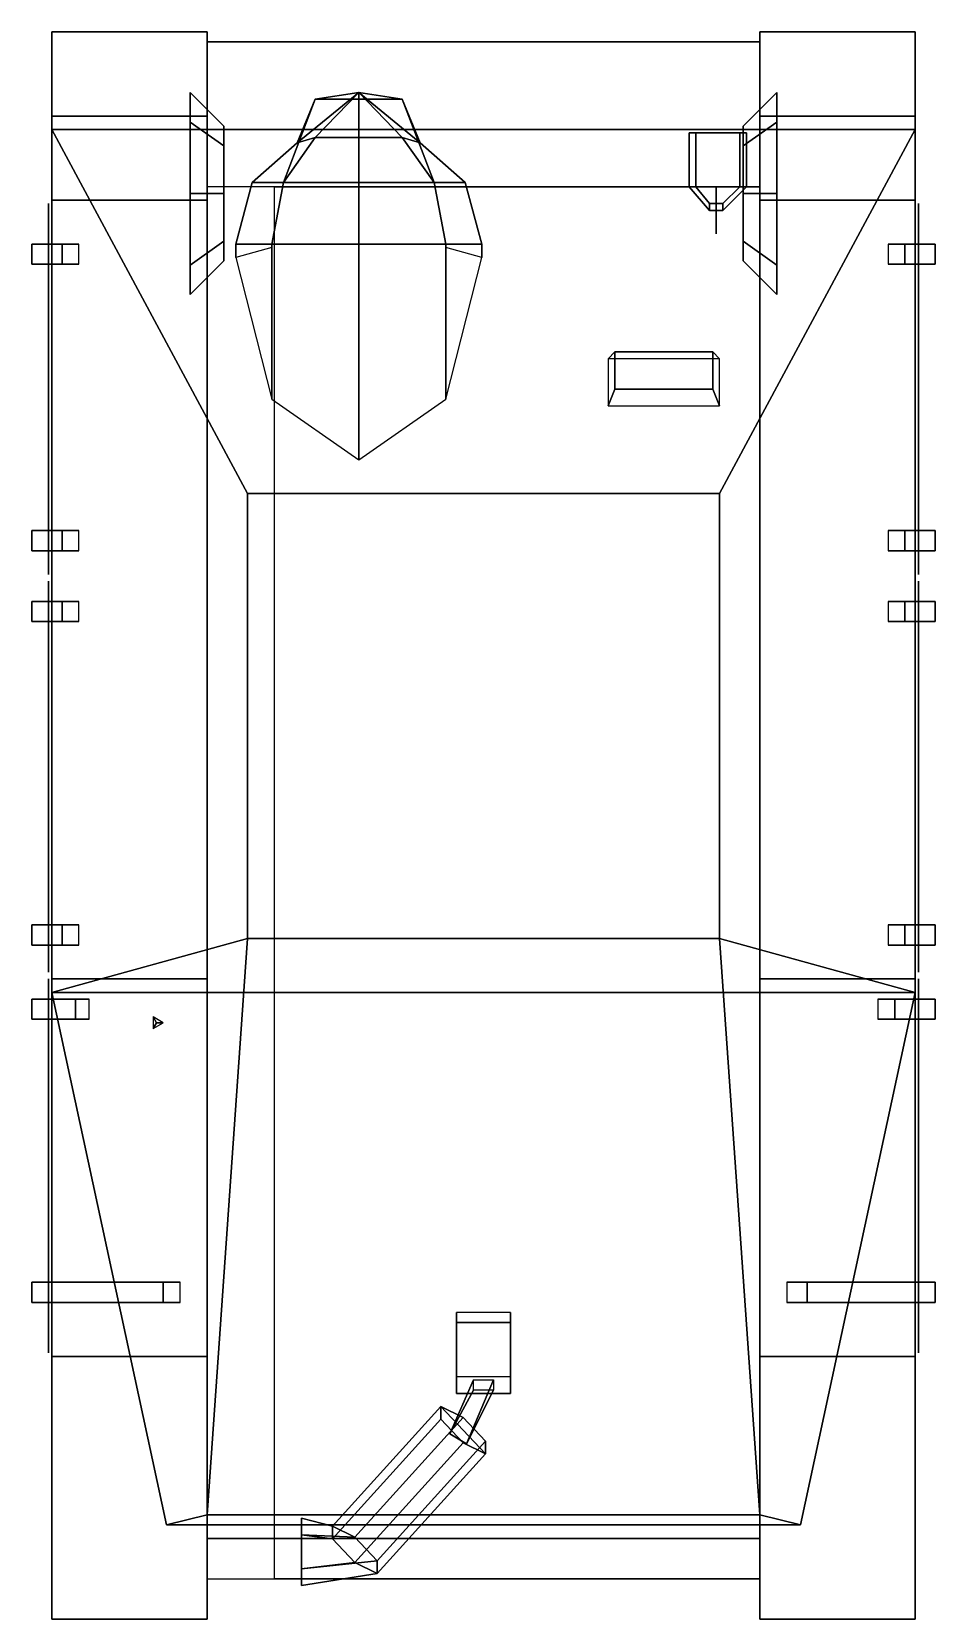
# Model space of a CAD drawing. Extents: x -1.34 to 1.34, y -2.32 to 2.39.
import ezdxf

# ---------------------------------------------------------------- set-up
doc = ezdxf.new("R2010")
doc.units = 0
doc.layers.get('0').update_dxf_attribs({"linetype": 'CONTINUOUS'})
doc.layers.add('MUDGUARD', color=6, linetype='CONTINUOUS')

msp = doc.modelspace()

# ---------------------------------------------------------------- linework, layer by layer
for points in [[(0.82, 2.36, 0.98), (0.82, 1.93, 0.42), (-0.82, 1.93, 0.42), (-0.82, 2.36, 0.98)], [(-0.82, 2.36, 0.98), (-0.82, 1.93, 0.42), (-0.82, -2.2, 0.42), (-0.82, -2.08, 0.98)], [(0.82, 2.1, 1.15), (0.82, 2.36, 0.98), (-0.82, 2.36, 0.98), (-0.82, 2.1, 1.15)], [(-0.82, 2.1, 1.15), (-0.82, 2.36, 0.98), (-0.82, -2.08, 0.98), (-0.82, -2.04, 1.15)], [(0.82, -2.08, 0.98), (0.82, -2.2, 0.42), (0.82, 1.93, 0.42), (0.82, 2.36, 0.98)], [(0.82, -2.04, 1.15), (0.82, -2.08, 0.98), (0.82, 2.36, 0.98), (0.82, 2.1, 1.15)], [(-0.87, 1.91, 0.96), (-0.87, 2.1221, 0.8721), (-0.87, 2.21, 0.66), (-0.87, 1.6979, 0.8721)], [(-0.87, 1.6979, 0.8721), (-0.87, 2.21, 0.66), (-0.87, 2.1221, 0.4479), (-0.87, 1.61, 0.66)], [(-0.87, 2.1221, 0.4479), (-0.87, 2.21, 0.66), (-0.77, 2.11, 0.66), (-0.77, 2.0514, 0.5186)], [(-0.87, 2.21, 0.66), (-0.87, 2.1221, 0.8721), (-0.77, 2.0514, 0.8014), (-0.77, 2.11, 0.66)], [(-0.499, 2.19, 1.26), (-0.5935, 1.9425, 1.26), (-0.6861, 1.9425, 1.37), (-0.5525, 2.06, 1.37)], [(-0.37, 2.19, 1.26), (-0.37, 1.9425, 1.26), (-0.5935, 1.9425, 1.26), (-0.499, 2.19, 1.26)], [(-0.37, 2.21, 1.37), (-0.499, 2.19, 1.26), (-0.5525, 2.06, 1.37), (-0.37, 2.21, 1.37)], [(-0.37, 2.21, 1.37), (-0.5525, 2.06, 1.37), (-0.499, 2.0761, 1.499), (-0.37, 2.21, 1.37)], [(-0.37, 2.21, 1.37), (-0.37, 2.19, 1.26), (-0.499, 2.19, 1.26), (-0.37, 2.21, 1.37)], [(-0.37, 2.21, 1.37), (-0.499, 2.0761, 1.499), (-0.37, 2.0761, 1.5525), (-0.37, 2.21, 1.37)], [(-0.37, 2.21, 1.37), (-0.1875, 2.06, 1.37), (-0.241, 2.19, 1.26), (-0.37, 2.21, 1.37)], [(-0.37, 2.21, 1.37), (-0.241, 2.19, 1.26), (-0.37, 2.19, 1.26), (-0.37, 2.21, 1.37)], [(-0.37, 2.21, 1.37), (-0.37, 2.0761, 1.5525), (-0.241, 2.0761, 1.499), (-0.37, 2.21, 1.37)], [(-0.37, 2.21, 1.37), (-0.241, 2.0761, 1.499), (-0.1875, 2.06, 1.37), (-0.37, 2.21, 1.37)], [(-0.241, 2.19, 1.26), (-0.1465, 1.9425, 1.26), (-0.37, 1.9425, 1.26), (-0.37, 2.19, 1.26)], [(-0.1875, 2.06, 1.37), (-0.0539, 1.9425, 1.37), (-0.1465, 1.9425, 1.26), (-0.241, 2.19, 1.26)], [(0.87, 2.1221, 0.8721), (0.87, 2.21, 0.66), (0.77, 2.11, 0.66), (0.77, 2.0514, 0.8014)], [(0.87, 2.21, 0.66), (0.87, 2.1221, 0.4479), (0.77, 2.0514, 0.5186), (0.77, 2.11, 0.66)], [(0.87, 2.21, 0.66), (0.87, 1.6979, 0.4479), (0.87, 1.91, 0.36), (0.87, 2.1221, 0.4479)], [(0.87, 2.1221, 0.8721), (0.87, 1.61, 0.66), (0.87, 1.6979, 0.4479), (0.87, 2.21, 0.66)], [(-0.87, 2.1221, 0.8721), (-0.87, 1.91, 0.96), (-0.77, 1.91, 0.86), (-0.77, 2.0514, 0.8014)], [(-0.87, 1.61, 0.66), (-0.87, 2.1221, 0.4479), (-0.87, 1.91, 0.36), (-0.87, 1.6979, 0.4479)], [(-0.87, 1.91, 0.36), (-0.87, 2.1221, 0.4479), (-0.77, 2.0514, 0.5186), (-0.77, 1.91, 0.46)], [(0.87, 1.91, 0.96), (0.87, 2.1221, 0.8721), (0.77, 2.0514, 0.8014), (0.77, 1.91, 0.86)], [(0.87, 2.1221, 0.4479), (0.87, 1.91, 0.36), (0.77, 1.91, 0.46), (0.77, 2.0514, 0.5186)], [(0.87, 1.91, 0.96), (0.87, 1.6979, 0.8721), (0.87, 1.61, 0.66), (0.87, 2.1221, 0.8721)], [(-0.7, 1.02, 1.8), (-1.28, 2.1, 1.15), (-1.28, -0.46, 1.15), (-0.7, -0.3, 1.8)], [(-1.28, 2.1, 1.15), (1.28, 2.1, 1.15), (1.28, -0.46, 1.15), (-1.28, -0.46, 1.15)], [(0.7, 1.02, 1.8), (1.28, 2.1, 1.15), (-1.28, 2.1, 1.15), (-0.7, 1.02, 1.8)], [(-0.77, 1.91, 0.46), (-0.77, 2.0514, 0.5186), (-0.77, 2.11, 0.66), (-0.77, 1.7686, 0.5186)], [(-0.5525, 2.06, 1.37), (-0.6861, 1.9425, 1.37), (-0.5935, 1.9425, 1.5935), (-0.499, 2.0761, 1.499)], [(-0.499, 2.0761, 1.499), (-0.5935, 1.9425, 1.5935), (-0.37, 1.9425, 1.6861), (-0.37, 2.0761, 1.5525)], [(-0.37, 2.0761, 1.5525), (-0.37, 1.9425, 1.6861), (-0.1465, 1.9425, 1.5935), (-0.241, 2.0761, 1.499)], [(-0.241, 2.0761, 1.499), (-0.1465, 1.9425, 1.5935), (-0.0539, 1.9425, 1.37), (-0.1875, 2.06, 1.37)], [(0.61, 2.09, 1.36), (0.78, 2.09, 1.36), (0.76, 2.09, 1.3), (0.63, 2.09, 1.3)], [(0.63, 2.09, 1.3), (0.63, 1.93, 1.3), (0.61, 1.93, 1.36), (0.61, 2.09, 1.36)], [(0.63, 2.09, 1.42), (0.76, 2.09, 1.42), (0.78, 2.09, 1.36), (0.61, 2.09, 1.36)], [(0.61, 2.09, 1.36), (0.61, 1.93, 1.36), (0.63, 1.93, 1.42), (0.63, 2.09, 1.42)], [(0.76, 2.09, 1.3), (0.76, 1.93, 1.3), (0.63, 1.93, 1.3), (0.63, 2.09, 1.3)], [(0.63, 1.93, 1.42), (0.76, 1.93, 1.42), (0.76, 2.09, 1.42), (0.63, 2.09, 1.42)], [(0.7, -0.3, 1.8), (1.28, -0.46, 1.15), (1.28, 2.1, 1.15), (0.7, 1.02, 1.8)], [(0.78, 2.09, 1.36), (0.78, 1.93, 1.36), (0.76, 1.93, 1.3), (0.76, 2.09, 1.3)], [(0.76, 2.09, 1.42), (0.76, 1.93, 1.42), (0.78, 1.93, 1.36), (0.78, 2.09, 1.36)], [(0.77, 2.0514, 0.5186), (0.77, 1.91, 0.46), (0.77, 1.7686, 0.5186), (0.77, 2.11, 0.66)], [(-0.5935, 1.9425, 1.26), (-0.6281, 1.76, 1.26), (-0.735, 1.76, 1.37), (-0.6861, 1.9425, 1.37)], [(-0.6861, 1.9425, 1.37), (-0.735, 1.76, 1.37), (-0.6281, 1.76, 1.6281), (-0.5935, 1.9425, 1.5935)], [(-0.37, 1.9425, 1.26), (-0.37, 1.76, 1.26), (-0.6281, 1.76, 1.26), (-0.5935, 1.9425, 1.26)], [(-0.5935, 1.9425, 1.5935), (-0.6281, 1.76, 1.6281), (-0.37, 1.76, 1.735), (-0.37, 1.9425, 1.6861)], [(-0.1465, 1.9425, 1.26), (-0.1119, 1.76, 1.26), (-0.37, 1.76, 1.26), (-0.37, 1.9425, 1.26)], [(-0.37, 1.9425, 1.6861), (-0.37, 1.76, 1.735), (-0.1119, 1.76, 1.6281), (-0.1465, 1.9425, 1.5935)], [(-0.0539, 1.9425, 1.37), (-0.005, 1.76, 1.37), (-0.1119, 1.76, 1.26), (-0.1465, 1.9425, 1.26)], [(-0.1465, 1.9425, 1.5935), (-0.1119, 1.76, 1.6281), (-0.005, 1.76, 1.37), (-0.0539, 1.9425, 1.37)], [(-0.87, 1.91, 0.96), (-0.87, 1.6979, 0.8721), (-0.77, 1.7686, 0.8014), (-0.77, 1.91, 0.86)], [(-0.87, 1.6979, 0.4479), (-0.87, 1.91, 0.36), (-0.77, 1.91, 0.46), (-0.77, 1.7686, 0.5186)], [(-0.62, 1.93, 0.42), (0.82, 1.93, 0.42), (0.82, -2.2, 0.42), (-0.62, -2.2, 0.42)], [(0.63, 1.93, 1.3), (0.67, 1.88, 1.32), (0.67, 1.86, 1.36), (0.61, 1.93, 1.36)], [(0.61, 1.93, 1.36), (0.67, 1.86, 1.36), (0.67, 1.88, 1.4), (0.63, 1.93, 1.42)], [(0.76, 1.93, 1.3), (0.71, 1.88, 1.32), (0.67, 1.88, 1.32), (0.63, 1.93, 1.3)], [(0.67, 1.88, 1.4), (0.71, 1.88, 1.4), (0.76, 1.93, 1.42), (0.63, 1.93, 1.42)], [(0.69, 1.93, 1.25), (0.69, 1.88, 1.36), (0.69, 1.81, 1.36), (0.69, 1.79, 1.33)], [(0.69, 1.88, 1.36), (0.69, 1.93, 1.25), (0.69, 1.79, 1.33), (0.69, 1.81, 1.36)], [(0.78, 1.93, 1.36), (0.71, 1.86, 1.36), (0.71, 1.88, 1.32), (0.76, 1.93, 1.3)], [(0.76, 1.93, 1.42), (0.71, 1.88, 1.4), (0.71, 1.86, 1.36), (0.78, 1.93, 1.36)], [(0.87, 1.6979, 0.8721), (0.87, 1.91, 0.96), (0.77, 1.91, 0.86), (0.77, 1.7686, 0.8014)], [(0.87, 1.91, 0.36), (0.87, 1.6979, 0.4479), (0.77, 1.7686, 0.5186), (0.77, 1.91, 0.46)], [(-1.29, 1.88, 1.14), (-1.29, 1.88, 1.03), (-1.29, 0.78, 1.03), (-1.29, 0.78, 1.14)], [(-1.29, 1.88, 1.03), (-1.29, 1.88, 1.14), (-1.29, 0.78, 1.14), (-1.29, 0.78, 1.03)], [(-1.29, 1.64, 0.83), (-1.29, 1.88, 1.03), (-1.29, 0.78, 1.03), (-1.29, 0.78, 0.83)], [(-1.29, 1.88, 1.03), (-1.29, 1.64, 0.83), (-1.29, 0.78, 0.83), (-1.29, 0.78, 1.03)], [(0.67, 1.88, 1.32), (0.71, 1.88, 1.32), (0.71, 1.86, 1.36), (0.67, 1.86, 1.36)], [(0.67, 1.86, 1.36), (0.71, 1.86, 1.36), (0.71, 1.88, 1.4), (0.67, 1.88, 1.4)], [(1.29, 1.88, 1.03), (1.29, 1.64, 0.83), (1.29, 0.78, 0.83), (1.29, 0.78, 1.03)], [(1.29, 1.64, 0.83), (1.29, 1.88, 1.03), (1.29, 0.78, 1.03), (1.29, 0.78, 0.83)], [(1.29, 1.88, 1.03), (1.29, 1.88, 1.14), (1.29, 0.78, 1.14), (1.29, 0.78, 1.03)], [(1.29, 1.88, 1.14), (1.29, 1.88, 1.03), (1.29, 0.78, 1.03), (1.29, 0.78, 1.14)], [(-1.2, 1.76, 1.24), (-1.29, 1.76, 1.14), (-1.34, 1.76, 1.14), (-1.25, 1.76, 1.26)], [(-1.25, 1.76, 1.26), (-1.34, 1.76, 1.14), (-1.34, 1.7, 1.14), (-1.25, 1.7, 1.26)], [(-1.34, 1.7, 1.14), (-1.34, 1.76, 1.14), (-1.29, 1.76, 1.14), (-1.29, 1.7, 1.14)], [(-1.34, 1.7, 1.14), (-1.34, 1.76, 1.14), (-1.29, 1.76, 1.14), (-1.29, 1.7, 1.14)], [(-1.2, 1.7, 1.24), (-1.2, 1.76, 1.24), (-1.25, 1.76, 1.26), (-1.25, 1.7, 1.26)], [(-0.87, 1.61, 0.66), (-0.87, 1.6979, 0.4479), (-0.77, 1.7686, 0.5186), (-0.77, 1.71, 0.66)], [(-0.87, 1.6979, 0.8721), (-0.87, 1.61, 0.66), (-0.77, 1.71, 0.66), (-0.77, 1.7686, 0.8014)], [(-0.6281, 1.76, 1.6281), (-0.735, 1.76, 1.37), (-0.735, 1.72, 1.37), (-0.6281, 1.3, 1.6281)], [(-0.735, 1.76, 1.37), (-0.6281, 1.76, 1.35), (-0.6281, 1.75, 1.35), (-0.735, 1.72, 1.37)], [(-0.37, 1.76, 1.735), (-0.6281, 1.76, 1.6281), (-0.6281, 1.3, 1.6281), (-0.37, 1.12, 1.735)], [(-0.1119, 1.76, 1.6281), (-0.37, 1.76, 1.735), (-0.37, 1.12, 1.735), (-0.1119, 1.3, 1.6281)], [(-0.005, 1.76, 1.37), (-0.1119, 1.76, 1.6281), (-0.1119, 1.3, 1.6281), (-0.005, 1.72, 1.37)], [(-0.1119, 1.76, 1.35), (-0.005, 1.76, 1.37), (-0.005, 1.72, 1.37), (-0.1119, 1.75, 1.35)], [(0.87, 1.61, 0.66), (0.87, 1.6979, 0.8721), (0.77, 1.7686, 0.8014), (0.77, 1.71, 0.66)], [(0.87, 1.6979, 0.4479), (0.87, 1.61, 0.66), (0.77, 1.71, 0.66), (0.77, 1.7686, 0.5186)], [(1.25, 1.76, 1.26), (1.34, 1.76, 1.14), (1.29, 1.76, 1.14), (1.2, 1.76, 1.24)], [(1.2, 1.76, 1.24), (1.2, 1.7, 1.24), (1.25, 1.7, 1.26), (1.25, 1.76, 1.26)], [(1.25, 1.7, 1.26), (1.34, 1.7, 1.14), (1.34, 1.76, 1.14), (1.25, 1.76, 1.26)], [(1.34, 1.76, 1.14), (1.34, 1.7, 1.14), (1.29, 1.7, 1.14), (1.29, 1.76, 1.14)], [(-1.25, 1.7, 1.26), (-1.34, 1.7, 1.14), (-1.29, 1.7, 1.14), (-1.2, 1.7, 1.24)], [(1.2, 1.7, 1.24), (1.29, 1.7, 1.14), (1.34, 1.7, 1.14), (1.25, 1.7, 1.26)], [(0.37, 1.42, 1.56), (0.37, 1.28, 1.63), (0.39, 1.33, 1.65), (0.39, 1.44, 1.6)], [(0.68, 1.44, 1.6), (0.7, 1.42, 1.56), (0.37, 1.42, 1.56), (0.39, 1.44, 1.6)], [(0.39, 1.44, 1.6), (0.39, 1.33, 1.65), (0.68, 1.33, 1.65), (0.68, 1.44, 1.6)], [(0.68, 1.33, 1.65), (0.7, 1.28, 1.63), (0.7, 1.42, 1.56), (0.68, 1.44, 1.6)], [(0.39, 1.33, 1.65), (0.37, 1.28, 1.63), (0.7, 1.28, 1.63), (0.68, 1.33, 1.65)], [(-0.7, -0.3, 1.8), (0.7, -0.3, 1.8), (0.7, 1.02, 1.8), (-0.7, 1.02, 1.8)], [(-1.25, 0.91, 1.26), (-1.34, 0.91, 1.14), (-1.34, 0.85, 1.14), (-1.25, 0.85, 1.26)], [(-1.2, 0.91, 1.24), (-1.29, 0.91, 1.14), (-1.34, 0.91, 1.14), (-1.25, 0.91, 1.26)], [(-1.34, 0.85, 1.14), (-1.34, 0.91, 1.14), (-1.29, 0.91, 1.14), (-1.29, 0.85, 1.14)], [(-1.34, 0.85, 1.14), (-1.34, 0.91, 1.14), (-1.29, 0.91, 1.14), (-1.29, 0.85, 1.14)], [(-1.2, 0.85, 1.24), (-1.2, 0.91, 1.24), (-1.25, 0.91, 1.26), (-1.25, 0.85, 1.26)], [(1.25, 0.91, 1.26), (1.34, 0.91, 1.14), (1.29, 0.91, 1.14), (1.2, 0.91, 1.24)], [(1.2, 0.91, 1.24), (1.2, 0.85, 1.24), (1.25, 0.85, 1.26), (1.25, 0.91, 1.26)], [(1.25, 0.85, 1.26), (1.34, 0.85, 1.14), (1.34, 0.91, 1.14), (1.25, 0.91, 1.26)], [(1.34, 0.91, 1.14), (1.34, 0.85, 1.14), (1.29, 0.85, 1.14), (1.29, 0.91, 1.14)], [(1.34, 0.91, 1.14), (1.34, 0.85, 1.14), (1.29, 0.85, 1.14), (1.29, 0.91, 1.14)], [(-1.25, 0.85, 1.26), (-1.34, 0.85, 1.14), (-1.29, 0.85, 1.14), (-1.2, 0.85, 1.24)], [(1.2, 0.85, 1.24), (1.29, 0.85, 1.14), (1.34, 0.85, 1.14), (1.25, 0.85, 1.26)], [(-1.29, 0.76, 1.14), (-1.29, 0.76, 0.83), (-1.29, -0.4, 0.83), (-1.29, -0.4, 1.14)], [(-1.29, 0.76, 0.83), (-1.29, 0.76, 1.14), (-1.29, -0.4, 1.14), (-1.29, -0.4, 0.83)], [(1.29, 0.76, 0.83), (1.29, 0.76, 1.14), (1.29, -0.4, 1.14), (1.29, -0.4, 0.83)], [(1.29, 0.76, 1.14), (1.29, 0.76, 0.83), (1.29, -0.4, 0.83), (1.29, -0.4, 1.14)], [(-1.2, 0.7, 1.24), (-1.29, 0.7, 1.14), (-1.34, 0.7, 1.14), (-1.25, 0.7, 1.26)], [(-1.25, 0.7, 1.26), (-1.34, 0.7, 1.14), (-1.34, 0.64, 1.14), (-1.25, 0.64, 1.26)], [(-1.34, 0.64, 1.14), (-1.34, 0.7, 1.14), (-1.29, 0.7, 1.14), (-1.29, 0.64, 1.14)], [(-1.34, 0.64, 1.14), (-1.34, 0.7, 1.14), (-1.29, 0.7, 1.14), (-1.29, 0.64, 1.14)], [(-1.2, 0.64, 1.24), (-1.2, 0.7, 1.24), (-1.25, 0.7, 1.26), (-1.25, 0.64, 1.26)], [(1.25, 0.7, 1.26), (1.34, 0.7, 1.14), (1.29, 0.7, 1.14), (1.2, 0.7, 1.24)], [(1.2, 0.7, 1.24), (1.2, 0.64, 1.24), (1.25, 0.64, 1.26), (1.25, 0.7, 1.26)], [(1.25, 0.64, 1.26), (1.34, 0.64, 1.14), (1.34, 0.7, 1.14), (1.25, 0.7, 1.26)], [(1.34, 0.7, 1.14), (1.34, 0.64, 1.14), (1.29, 0.64, 1.14), (1.29, 0.7, 1.14)], [(1.34, 0.7, 1.14), (1.34, 0.64, 1.14), (1.29, 0.64, 1.14), (1.29, 0.7, 1.14)], [(-1.25, 0.64, 1.26), (-1.34, 0.64, 1.14), (-1.29, 0.64, 1.14), (-1.2, 0.64, 1.24)], [(1.2, 0.64, 1.24), (1.29, 0.64, 1.14), (1.34, 0.64, 1.14), (1.25, 0.64, 1.26)], [(-1.2, -0.26, 1.24), (-1.29, -0.26, 1.14), (-1.34, -0.26, 1.14), (-1.25, -0.26, 1.26)], [(-1.25, -0.26, 1.26), (-1.34, -0.26, 1.14), (-1.34, -0.32, 1.14), (-1.25, -0.32, 1.26)], [(-1.34, -0.32, 1.14), (-1.34, -0.26, 1.14), (-1.29, -0.26, 1.14), (-1.29, -0.32, 1.14)], [(-1.34, -0.32, 1.14), (-1.34, -0.26, 1.14), (-1.29, -0.26, 1.14), (-1.29, -0.32, 1.14)], [(-1.2, -0.32, 1.24), (-1.2, -0.26, 1.24), (-1.25, -0.26, 1.26), (-1.25, -0.32, 1.26)], [(1.25, -0.26, 1.26), (1.34, -0.26, 1.14), (1.29, -0.26, 1.14), (1.2, -0.26, 1.24)], [(1.2, -0.26, 1.24), (1.2, -0.32, 1.24), (1.25, -0.32, 1.26), (1.25, -0.26, 1.26)], [(1.25, -0.32, 1.26), (1.34, -0.32, 1.14), (1.34, -0.26, 1.14), (1.25, -0.26, 1.26)], [(1.34, -0.26, 1.14), (1.34, -0.32, 1.14), (1.29, -0.32, 1.14), (1.29, -0.26, 1.14)], [(1.34, -0.26, 1.14), (1.34, -0.32, 1.14), (1.29, -0.32, 1.14), (1.29, -0.26, 1.14)], [(-1.25, -0.32, 1.26), (-1.34, -0.32, 1.14), (-1.29, -0.32, 1.14), (-1.2, -0.32, 1.24)], [(-0.7, -0.3, 1.8), (-1.28, -0.46, 1.15), (-0.94, -2.04, 1.15), (-0.82, -2.01, 1.22)], [(-0.82, -2.01, 1.22), (0.82, -2.01, 1.22), (0.7, -0.3, 1.8), (-0.7, -0.3, 1.8)], [(0.82, -2.01, 1.22), (0.94, -2.04, 1.15), (1.28, -0.46, 1.15), (0.7, -0.3, 1.8)], [(1.2, -0.32, 1.24), (1.29, -0.32, 1.14), (1.34, -0.32, 1.14), (1.25, -0.32, 1.26)], [(-1.29, -0.42, 1.06), (-1.29, -0.42, 0.83), (-1.29, -1.28, 0.83), (-1.29, -1.53, 1.06)], [(-1.29, -0.42, 0.83), (-1.29, -0.42, 1.06), (-1.29, -1.53, 1.06), (-1.29, -1.28, 0.83)], [(-1.29, -0.42, 1.06), (-1.29, -0.42, 1.14), (-1.29, -1.53, 1.14), (-1.29, -1.53, 1.06)], [(-1.29, -0.42, 1.14), (-1.29, -0.42, 1.06), (-1.29, -1.53, 1.06), (-1.29, -1.53, 1.14)], [(1.29, -0.42, 0.83), (1.29, -0.42, 1.06), (1.29, -1.53, 1.06), (1.29, -1.28, 0.83)], [(1.29, -0.42, 1.06), (1.29, -0.42, 0.83), (1.29, -1.28, 0.83), (1.29, -1.53, 1.06)], [(1.29, -0.42, 1.06), (1.29, -0.42, 1.14), (1.29, -1.53, 1.14), (1.29, -1.53, 1.06)], [(1.29, -0.42, 1.14), (1.29, -0.42, 1.06), (1.29, -1.53, 1.06), (1.29, -1.53, 1.14)], [(-1.28, -0.46, 1.15), (1.28, -0.46, 1.15), (0.94, -2.04, 1.15), (-0.94, -2.04, 1.15)], [(-1.21, -0.48, 1.26), (-1.34, -0.48, 1.14), (-1.34, -0.54, 1.14), (-1.21, -0.54, 1.26)], [(-1.17, -0.48, 1.24), (-1.29, -0.48, 1.14), (-1.34, -0.48, 1.14), (-1.21, -0.48, 1.26)], [(-1.34, -0.54, 1.14), (-1.34, -0.48, 1.14), (-1.29, -0.48, 1.14), (-1.29, -0.54, 1.14)], [(-1.34, -0.54, 1.14), (-1.34, -0.48, 1.14), (-1.29, -0.48, 1.14), (-1.29, -0.54, 1.14)], [(-1.17, -0.54, 1.24), (-1.17, -0.48, 1.24), (-1.21, -0.48, 1.26), (-1.21, -0.54, 1.26)], [(1.22, -0.48, 1.26), (1.34, -0.48, 1.14), (1.29, -0.48, 1.14), (1.17, -0.48, 1.24)], [(1.17, -0.48, 1.24), (1.17, -0.54, 1.24), (1.22, -0.54, 1.26), (1.22, -0.48, 1.26)], [(1.22, -0.54, 1.26), (1.34, -0.54, 1.14), (1.34, -0.48, 1.14), (1.22, -0.48, 1.26)], [(1.34, -0.48, 1.14), (1.34, -0.54, 1.14), (1.29, -0.54, 1.14), (1.29, -0.48, 1.14)], [(1.34, -0.48, 1.14), (1.34, -0.54, 1.14), (1.29, -0.54, 1.14), (1.29, -0.48, 1.14)], [(-1.21, -0.54, 1.26), (-1.34, -0.54, 1.14), (-1.29, -0.54, 1.14), (-1.17, -0.54, 1.24)], [(-0.95, -0.55, 1.48), (-0.98, -0.5327, 1.48), (-0.97, -0.55, 2.98)], [(-0.98, -0.5327, 1.48), (-0.98, -0.5673, 1.48), (-0.97, -0.55, 2.98)], [(-0.98, -0.5673, 1.48), (-0.95, -0.55, 1.48), (-0.97, -0.55, 2.98)], [(1.17, -0.54, 1.24), (1.29, -0.54, 1.14), (1.34, -0.54, 1.14), (1.22, -0.54, 1.26)], [(-0.95, -1.32, 1.26), (-1.34, -1.32, 1.14), (-1.34, -1.38, 1.14), (-0.95, -1.38, 1.26)], [(-0.9, -1.32, 1.24), (-1.29, -1.32, 1.14), (-1.34, -1.32, 1.14), (-0.95, -1.32, 1.26)], [(-1.34, -1.38, 1.14), (-1.34, -1.32, 1.14), (-1.29, -1.32, 1.14), (-1.29, -1.38, 1.14)], [(-1.34, -1.38, 1.14), (-1.34, -1.32, 1.14), (-1.29, -1.32, 1.14), (-1.29, -1.38, 1.14)], [(-0.9, -1.38, 1.24), (-0.9, -1.32, 1.24), (-0.95, -1.32, 1.26), (-0.95, -1.38, 1.26)], [(0.96, -1.32, 1.26), (1.34, -1.32, 1.14), (1.29, -1.32, 1.14), (0.9, -1.32, 1.24)], [(0.9, -1.32, 1.24), (0.9, -1.38, 1.24), (0.96, -1.38, 1.26), (0.96, -1.32, 1.26)], [(0.96, -1.38, 1.26), (1.34, -1.38, 1.14), (1.34, -1.32, 1.14), (0.96, -1.32, 1.26)], [(1.34, -1.32, 1.14), (1.34, -1.38, 1.14), (1.29, -1.38, 1.14), (1.29, -1.32, 1.14)], [(1.34, -1.32, 1.14), (1.34, -1.38, 1.14), (1.29, -1.38, 1.14), (1.29, -1.32, 1.14)], [(-0.95, -1.38, 1.26), (-1.34, -1.38, 1.14), (-1.29, -1.38, 1.14), (-0.9, -1.38, 1.24)], [(-0.08, -1.41, 1.42), (-0.08, -1.6, 1.35), (-0.08, -1.65, 1.48), (-0.08, -1.44, 1.49)], [(0.08, -1.44, 1.49), (0.08, -1.41, 1.42), (-0.08, -1.41, 1.42), (-0.08, -1.44, 1.49)], [(0.08, -1.65, 1.48), (0.08, -1.6, 1.35), (0.08, -1.41, 1.42), (0.08, -1.44, 1.49)], [(0.9, -1.38, 1.24), (1.29, -1.38, 1.14), (1.34, -1.38, 1.14), (0.96, -1.38, 1.26)], [(-0.08, -1.44, 1.49), (-0.08, -1.65, 1.48), (0.08, -1.65, 1.48), (0.08, -1.44, 1.49)], [(-0.08, -1.65, 1.48), (-0.08, -1.6, 1.35), (0.08, -1.6, 1.35), (0.08, -1.65, 1.48)], [(-0.03, -1.61, 1.4), (-0.1, -1.77, 1.4), (-0.1, -1.77, 1.47), (-0.03, -1.64, 1.47)], [(0.03, -1.61, 1.4), (-0.05, -1.8, 1.4), (-0.1, -1.77, 1.4), (-0.03, -1.61, 1.4)], [(-0.03, -1.64, 1.47), (-0.1, -1.77, 1.47), (-0.05, -1.8, 1.47), (0.03, -1.64, 1.47)], [(-0.05, -1.8, 1.47), (-0.05, -1.8, 1.4), (0.03, -1.61, 1.4), (0.03, -1.64, 1.47)], [(-0.1263, -1.7262, 1.5171), (-0.1263, -1.6888, 1.4244), (-0.4477, -2.0439, 1.2809), (-0.4477, -2.0814, 1.3736)], [(-0.1263, -1.6888, 1.4244), (-0.06, -1.7217, 1.3572), (-0.3814, -2.0768, 1.2137), (-0.4477, -2.0439, 1.2809)], [(0.0063, -1.8295, 1.4754), (-0.1263, -1.6888, 1.4244), (-0.1263, -1.7262, 1.5171), (-0.06, -1.7966, 1.5426)], [(0.0063, -1.792, 1.3827), (-0.06, -1.7217, 1.3572), (-0.1263, -1.6888, 1.4244), (0.0063, -1.8295, 1.4754)], [(-0.06, -1.7966, 1.5426), (-0.1263, -1.7262, 1.5171), (-0.4477, -2.0814, 1.3736), (-0.3814, -2.1517, 1.3992)], [(-0.06, -1.7217, 1.3572), (0.0063, -1.792, 1.3827), (-0.3151, -2.1471, 1.2392), (-0.3814, -2.0768, 1.2137)], [(0.0063, -1.8295, 1.4754), (-0.06, -1.7966, 1.5426), (-0.3814, -2.1517, 1.3992), (-0.3151, -2.1846, 1.3319)], [(0.0063, -1.792, 1.3827), (0.0063, -1.8295, 1.4754), (-0.3151, -2.1846, 1.3319), (-0.3151, -2.1471, 1.2392)], [(-0.94, -2.04, 1.15), (0.94, -2.04, 1.15), (0.82, -2.01, 1.22), (-0.82, -2.01, 1.22)], [(-0.54, -2.17, 1.3966), (-0.54, -2.07, 1.3966), (-0.54, -2.02, 1.31), (-0.54, -2.22, 1.31)], [(-0.54, -2.22, 1.31), (-0.54, -2.02, 1.31), (-0.54, -2.07, 1.2234), (-0.54, -2.17, 1.2234)], [(-0.4477, -2.0814, 1.3736), (-0.4477, -2.0439, 1.2809), (-0.54, -2.02, 1.31), (-0.54, -2.07, 1.3966)], [(-0.4477, -2.0439, 1.2809), (-0.3814, -2.0768, 1.2137), (-0.54, -2.07, 1.2234), (-0.54, -2.02, 1.31)], [(-0.82, -2.08, 0.98), (0.82, -2.08, 0.98), (0.82, -2.04, 1.15), (-0.82, -2.04, 1.15)], [(-0.3814, -2.1517, 1.3992), (-0.4477, -2.0814, 1.3736), (-0.54, -2.07, 1.3966), (-0.54, -2.17, 1.3966)], [(-0.3814, -2.0768, 1.2137), (-0.3151, -2.1471, 1.2392), (-0.54, -2.17, 1.2234), (-0.54, -2.07, 1.2234)], [(-0.82, -2.2, 0.42), (0.82, -2.2, 0.42), (0.82, -2.08, 0.98), (-0.82, -2.08, 0.98)], [(-0.3151, -2.1471, 1.2392), (-0.3151, -2.1846, 1.3319), (-0.54, -2.22, 1.31), (-0.54, -2.17, 1.2234)], [(-0.3151, -2.1846, 1.3319), (-0.3814, -2.1517, 1.3992), (-0.54, -2.17, 1.3966), (-0.54, -2.22, 1.31)]]:
    msp.add_3dface(points)
at = {"layer": 'MUDGUARD'}
for points in [[(-0.82, 2.39, 1.09), (-0.82, 2.14, 1.12), (-1.28, 2.14, 1.12), (-1.28, 2.39, 1.09)], [(-0.82, 2.14, 1.12), (-0.82, 2.39, 1.09), (-1.28, 2.39, 1.09), (-1.28, 2.14, 1.12)], [(-0.82, 2.39, 1.09), (-0.82, 2.14, 1.12), (-0.82, 2.36, 0.98)], [(-0.82, 2.14, 1.12), (-0.82, 2.39, 1.09), (-0.82, 2.36, 0.98)], [(1.28, 2.39, 1.09), (1.28, 2.14, 1.12), (0.82, 2.14, 1.12), (0.82, 2.39, 1.09)], [(1.28, 2.14, 1.12), (1.28, 2.39, 1.09), (0.82, 2.39, 1.09), (0.82, 2.14, 1.12)], [(0.82, 2.14, 1.12), (0.82, 2.39, 1.09), (0.82, 2.36, 0.98)], [(0.82, 2.39, 1.09), (0.82, 2.14, 1.12), (0.82, 2.36, 0.98)], [(-0.82, 1.89, 1.12), (-0.82, 2.14, 1.12), (-1.28, 2.14, 1.12), (-1.28, 1.89, 1.12)], [(-0.82, 2.14, 1.12), (-0.82, 1.89, 1.12), (-1.28, 1.89, 1.12), (-1.28, 2.14, 1.12)], [(1.28, 1.89, 1.12), (1.28, 2.14, 1.12), (0.82, 2.14, 1.12), (0.82, 1.89, 1.12)], [(1.28, 2.14, 1.12), (1.28, 1.89, 1.12), (0.82, 1.89, 1.12), (0.82, 2.14, 1.12)], [(-0.82, -0.42, 1.06), (-0.82, -1.54, 1.06), (-1.28, -1.54, 1.06), (-1.28, -0.42, 1.06)], [(-0.82, -1.54, 1.06), (-0.82, -0.42, 1.06), (-1.28, -0.42, 1.06), (-1.28, -1.54, 1.06)], [(1.28, -0.42, 1.06), (1.28, -1.54, 1.06), (0.82, -1.54, 1.06), (0.82, -0.42, 1.06)], [(1.28, -1.54, 1.06), (1.28, -0.42, 1.06), (0.82, -0.42, 1.06), (0.82, -1.54, 1.06)], [(-0.82, -1.54, 1.06), (-0.82, -2.32, 1.06), (-1.28, -2.32, 1.06), (-1.28, -1.54, 1.06)], [(-0.82, -2.32, 1.06), (-0.82, -1.54, 1.06), (-1.28, -1.54, 1.06), (-1.28, -2.32, 1.06)], [(1.28, -2.32, 1.06), (1.28, -1.54, 1.06), (0.82, -1.54, 1.06), (0.82, -2.32, 1.06)], [(1.28, -1.54, 1.06), (1.28, -2.32, 1.06), (0.82, -2.32, 1.06), (0.82, -1.54, 1.06)], [(-0.82, -2.32, 1.06), (-0.82, -2.06, 1.06), (-0.82, -2.08, 0.98), (-0.82, -2.12, 0.75)], [(-0.82, -2.06, 1.06), (-0.82, -2.32, 1.06), (-0.82, -2.12, 0.75), (-0.82, -2.08, 0.98)], [(0.82, -2.32, 1.06), (0.82, -2.06, 1.06), (0.82, -2.08, 0.98), (0.82, -2.12, 0.75)], [(0.82, -2.06, 1.06), (0.82, -2.32, 1.06), (0.82, -2.12, 0.75), (0.82, -2.08, 0.98)]]:
    msp.add_3dface(points, dxfattribs=at)

doc.saveas('drawing.dxf')
